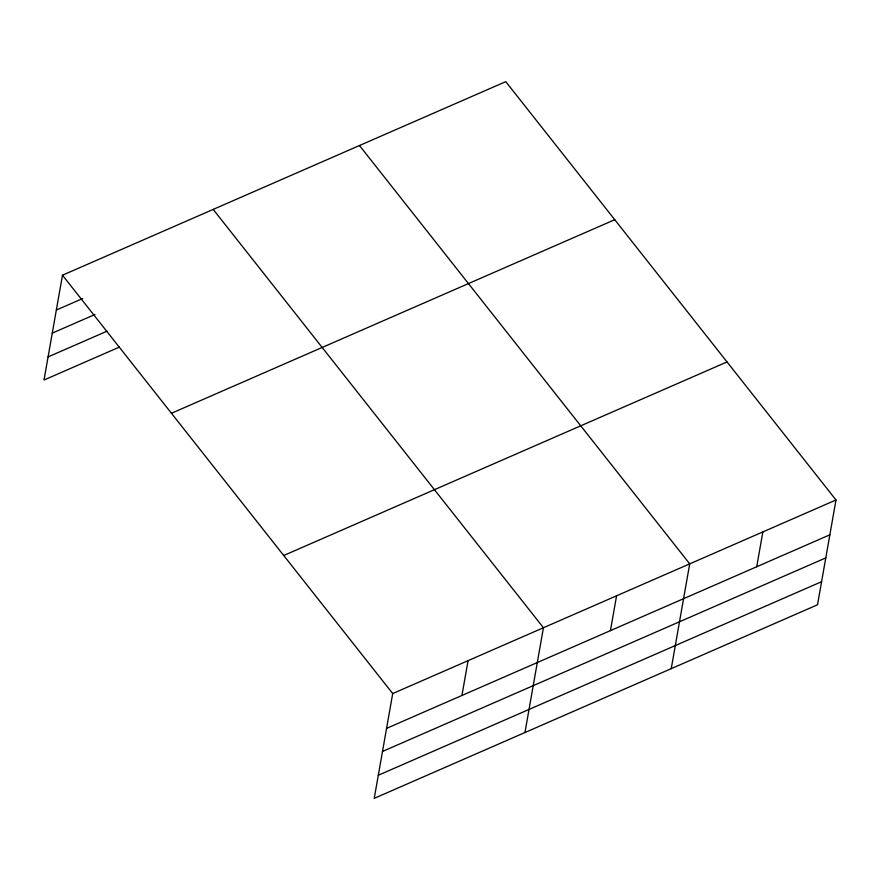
<?xml version="1.0" encoding="UTF-8"?>
<svg xmlns="http://www.w3.org/2000/svg" width="880" height="880" viewBox="0 0 880 880"><rect width="100%" height="100%" fill="white"/><g stroke="black" fill="none" stroke-linecap="round" stroke-linejoin="round"><path stroke-width="1.32" d="M62.48 275.22L392.711 693.561L374.231 798.347L817.52 604.78L836 499.983L505.769 81.653L62.48 275.22L44 380.017L119.361 347.105M461.934 695.475L468.072 660.649M524.953 732.534L543.433 627.748L213.191 209.407M610.434 630.63L616.572 595.804M671.242 668.657L689.711 563.86L359.48 145.53M756.712 566.753L762.861 531.927M56.342 310.046L82.709 298.529M52.261 333.135L94.974 314.49M48.07 356.917L107.107 331.144M171.457 413.27L614.746 219.703M283.734 555.5L727.023 361.933M392.711 693.561L836 499.983M386.573 728.376L829.862 534.809M382.503 751.465L825.792 557.898M378.301 775.258L821.59 581.691"/></g></svg>
